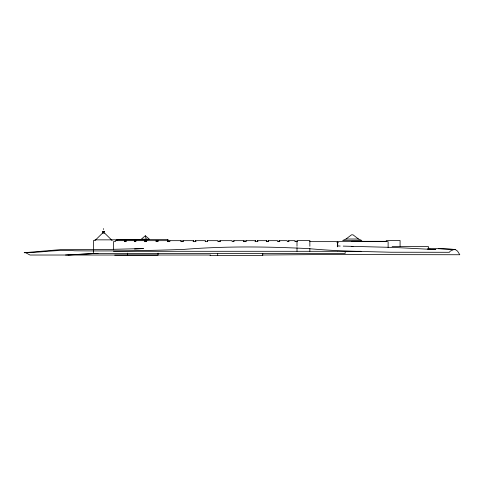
<?xml version="1.0" encoding="UTF-8"?>
<svg xmlns="http://www.w3.org/2000/svg" width="484" height="484" viewBox="0 0 484 484"><rect width="100%" height="100%" fill="white"/><g stroke="black" fill="none" stroke-linecap="round" stroke-linejoin="round"><path stroke-width="0.73" d="M95.009 240.5L102.814 232.834M134.498 249.036L143.488 248.54L102.076 249.617L60.657 249.617L24.2 252.708C41.025 252.678 57.717 249.308 74.554 250.772C111.06 251.263 147.541 250.7 184.029 249.381C225.399 246.06 266.872 246.525 308.278 248.613A798.237 797.886 -89.6 0 0 364.464 251.547L391.108 252.237L449.364 252.291L450.235 251.136L454.125 249.417L455.123 249.417L457.561 251.136L459.8 254.741L322.253 254.56L262.461 255.02M145.333 235.756L141.28 239.181L149.381 239.181L145.333 235.756L146.192 239.181M346.012 239.029L351.511 234.819L352.999 234.819L358.505 239.029L361.844 240.5L342.666 240.5L346.012 239.029L358.505 239.029M68.014 255.02L97.986 253.356M65.564 255.02L97.187 253.368M102.904 231.334L104.254 231.334M102.904 231.437L104.254 231.437M104.338 231.546L102.814 231.546L104.477 231.57M102.433 232.834L104.338 232.834L112.143 240.5M102.814 232.949L104.719 232.949M117.043 240.669L117.043 239.622L167.894 239.622L168.129 241.643M111.187 239.798L148.207 239.798M111.459 239.858L95.693 239.858L93.533 240.5L93.533 253.447L345.177 253.447L345.177 251.299M386.171 240.5L400.08 240.5L400.08 246.259M168.129 240.669L115.392 240.669L115.392 241.643L113.486 241.643L113.486 249.817M351.82 241.31L386.722 241.31M126.082 241.643L124.539 241.643L124.539 240.669M134.286 241.643L135.792 241.643L135.792 240.669M156.066 241.643L157.911 241.643L157.911 240.669M167.355 241.643L169.854 241.643L169.854 240.669M183.212 241.643L180.949 241.643L180.986 240.669M193.031 241.643L196.05 241.643M205.113 241.643L207.606 241.643L207.606 240.669M217.951 241.643L220.22 241.643M243.627 241.643L246.041 241.643L246.041 240.669M254.959 241.643L257.978 241.643M266.285 241.643L268.547 241.643M279.879 241.643L277.586 241.643L277.586 240.669L268.148 240.669L268.148 241.643M288.942 241.643L287.272 241.643L287.272 240.669L279.056 240.669L279.056 241.643M294.962 241.643L297.587 241.643M309.712 241.643L337.409 241.643L337.409 246.846M336.864 242.647L338.376 242.647M351.511 246.374L353.011 246.374M392.088 246.58L428.437 246.58L428.437 249.278M113.486 251.299L337.409 251.299M337.717 251.299L361.07 251.299M210.649 255.02L29.978 255.02L25.077 252.4M114.69 255.165L158.05 255.165L158.05 253.132M209.971 255.522L262.739 255.522L262.739 253.368M427.741 248.262L455.123 249.417M337.197 245.963L340.21 246.041M343.223 246.12L394.424 247.457L435.836 249.617L427.596 249.163M438.28 248.54L454.125 249.417M117.043 239.622L117.303 240.669M388.12 247.584L388.12 241.643L337.717 241.643L337.717 246.102M309.857 246.259L309.857 240.5L297.007 240.5L297.007 246.259M309.857 248.419L309.857 251.299M297.007 247.699L297.007 251.299M295.107 241.643L295.107 240.669L288.615 240.669L288.615 241.643M288.797 240.669L288.797 241.643M279.244 240.669L279.244 241.643M268.336 240.669L268.336 241.643M266.696 241.643L266.696 240.669L257.452 240.669L257.452 241.643M266.502 240.669L266.502 241.643M257.651 240.669L257.651 241.643M255.655 241.643L255.655 240.669L245.836 240.669L245.836 241.643M255.449 240.669L255.449 241.643M244.166 241.643L244.166 240.669L233.736 240.669L233.736 241.643M243.966 240.669L243.966 241.643M233.935 240.669L233.935 241.643L232.114 241.643L232.114 240.669L219.827 240.669L219.827 241.643M220.038 240.669L220.038 241.643M218.084 241.643L218.084 240.669L207.388 240.669L207.388 241.643M217.691 253.368L217.691 255.522M205.573 241.643L205.573 240.669L195.433 240.669L195.433 241.643M195.651 240.669L195.651 241.643M193.769 241.643L193.769 240.669L182.801 240.669L182.801 241.643M193.552 240.669L193.552 241.643M183.019 240.669L183.019 241.643M181.21 241.643L181.21 240.669L169.624 240.669L169.624 241.643M167.894 239.622L167.894 241.643M157.844 240.669L157.844 241.643M156.132 240.669L156.132 241.643M146.198 240.669L146.198 241.643L144.389 241.643L144.456 240.669M146.132 240.669L146.132 241.643M135.726 240.669L135.726 241.643M134.358 240.669L134.358 241.643M127.528 253.132L127.528 255.165M126.082 240.669L126.015 241.643M124.612 240.669L124.612 241.643M103.558 228.611L103.558 229.483"/></g></svg>
